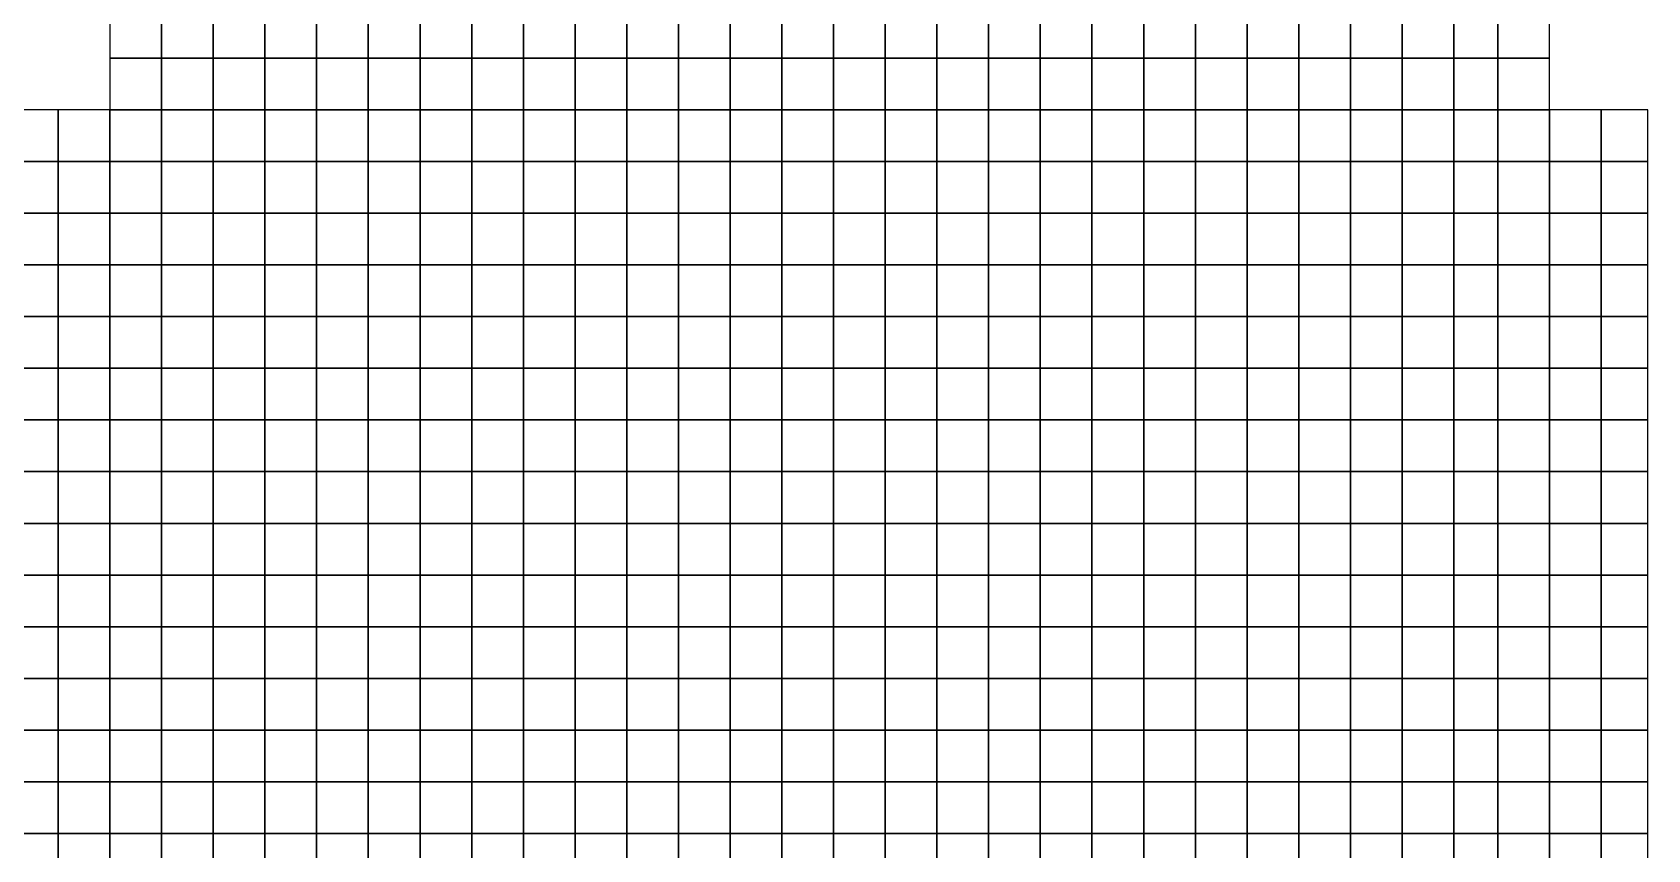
# Model space of a CAD drawing. Extents: x -2.8 to 74.5, y -0.2 to 18.4.
# Drawn here: x 66.37 to 72.62, y 2.94 to 6.1 of the extents above; entities that cross this region are included whole.
import ezdxf

# ---------------------------------------------------------------- set-up
doc = ezdxf.new("R2010")
doc.units = 0
doc.header["$MEASUREMENT"] = 0
doc.layers.add('layer_elements', color=7, linetype='Continuous')

msp = doc.modelspace()

# ---------------------------------------------------------------- linework, layer by layer
at = {"layer": 'layer_elements', "color": 171, "true_color": 0x8080ff}
for points in [[(66.67, 6), (66.87, 6, 0), (66.87, 6.2, 0), (66.67, 6.2)], [(66.87, 6, 0), (67.07, 6), (67.07, 6.2), (66.87, 6.2, 0)], [(67.07, 6), (67.27, 6), (67.27, 6.2), (67.07, 6.2)], [(67.27, 6), (67.47, 6), (67.47, 6.2), (67.27, 6.2)], [(67.47, 6), (67.67, 6), (67.67, 6.2), (67.47, 6.2)], [(67.67, 6), (67.87, 6), (67.87, 6.2), (67.67, 6.2)], [(67.87, 6), (68.07, 6), (68.07, 6.2), (67.87, 6.2)], [(68.07, 6), (68.27, 6), (68.27, 6.2), (68.07, 6.2)], [(68.27, 6), (68.47, 6), (68.47, 6.2), (68.27, 6.2)], [(68.47, 6), (68.67, 6), (68.67, 6.2), (68.47, 6.2)], [(68.67, 6), (68.87, 6), (68.87, 6.2), (68.67, 6.2)], [(68.87, 6), (69.07, 6), (69.07, 6.2), (68.87, 6.2)], [(69.07, 6), (69.27, 6), (69.27, 6.2), (69.07, 6.2)], [(69.27, 6), (69.47, 6), (69.47, 6.2), (69.27, 6.2)], [(69.47, 6), (69.67, 6), (69.67, 6.2), (69.47, 6.2)], [(69.67, 6), (69.87, 6), (69.87, 6.2), (69.67, 6.2)], [(69.87, 6), (70.07, 6), (70.07, 6.2), (69.87, 6.2)], [(70.07, 6), (70.27, 6), (70.27, 6.2), (70.07, 6.2)], [(70.27, 6), (70.47, 6), (70.47, 6.2), (70.27, 6.2)], [(70.47, 6), (70.67, 6), (70.67, 6.2), (70.47, 6.2)], [(70.67, 6), (70.87, 6), (70.87, 6.2), (70.67, 6.2)], [(70.87, 6), (71.07, 6), (71.07, 6.2), (70.87, 6.2)], [(71.07, 6), (71.27, 6), (71.27, 6.2), (71.07, 6.2)], [(71.27, 6), (71.47, 6), (71.47, 6.2), (71.27, 6.2)], [(66.67, 5.8), (66.87, 5.8, 0), (66.87, 6, 0), (66.67, 6)], [(66.87, 5.8, 0), (67.07, 5.8), (67.07, 6), (66.87, 6, 0)], [(67.07, 5.8), (67.27, 5.8), (67.27, 6), (67.07, 6)], [(67.27, 5.8), (67.47, 5.8), (67.47, 6), (67.27, 6)], [(67.47, 5.8), (67.67, 5.8), (67.67, 6), (67.47, 6)], [(67.67, 5.8), (67.87, 5.8), (67.87, 6), (67.67, 6)], [(67.87, 5.8), (68.07, 5.8), (68.07, 6), (67.87, 6)], [(68.07, 5.8), (68.27, 5.8), (68.27, 6), (68.07, 6)], [(68.27, 5.8), (68.47, 5.8), (68.47, 6), (68.27, 6)], [(68.47, 5.8), (68.67, 5.8), (68.67, 6), (68.47, 6)], [(68.67, 5.8), (68.87, 5.8), (68.87, 6), (68.67, 6)], [(68.87, 5.8), (69.07, 5.8), (69.07, 6), (68.87, 6)], [(69.07, 5.8), (69.27, 5.8), (69.27, 6), (69.07, 6)], [(69.27, 5.8), (69.47, 5.8), (69.47, 6), (69.27, 6)], [(69.47, 5.8), (69.67, 5.8), (69.67, 6), (69.47, 6)], [(69.67, 5.8), (69.87, 5.8), (69.87, 6), (69.67, 6)], [(69.87, 5.8), (70.07, 5.8), (70.07, 6), (69.87, 6)], [(70.07, 5.8), (70.27, 5.8), (70.27, 6), (70.07, 6)], [(70.27, 5.8), (70.47, 5.8), (70.47, 6), (70.27, 6)], [(70.47, 5.8), (70.67, 5.8), (70.67, 6), (70.47, 6)], [(70.67, 5.8), (70.87, 5.8), (70.87, 6), (70.67, 6)], [(70.87, 5.8), (71.07, 5.8), (71.07, 6), (70.87, 6)], [(71.07, 5.8), (71.27, 5.8), (71.27, 6), (71.07, 6)], [(71.27, 5.8), (71.47, 5.8), (71.47, 6), (71.27, 6)], [(67.07, 5.6), (67.27, 5.6), (67.27, 5.8), (67.07, 5.8)], [(67.27, 5.6), (67.47, 5.6), (67.47, 5.8), (67.27, 5.8)], [(67.47, 5.6), (67.67, 5.6), (67.67, 5.8), (67.47, 5.8)], [(67.67, 5.6), (67.87, 5.6), (67.87, 5.8), (67.67, 5.8)], [(67.87, 5.6), (68.07, 5.6), (68.07, 5.8), (67.87, 5.8)], [(68.07, 5.6), (68.27, 5.6), (68.27, 5.8), (68.07, 5.8)], [(68.27, 5.6), (68.47, 5.6), (68.47, 5.8), (68.27, 5.8)], [(68.47, 5.6), (68.67, 5.6), (68.67, 5.8), (68.47, 5.8)], [(68.67, 5.6), (68.87, 5.6), (68.87, 5.8), (68.67, 5.8)], [(68.87, 5.6), (69.07, 5.6), (69.07, 5.8), (68.87, 5.8)], [(69.07, 5.6), (69.27, 5.6), (69.27, 5.8), (69.07, 5.8)], [(69.27, 5.6), (69.47, 5.6), (69.47, 5.8), (69.27, 5.8)], [(69.47, 5.6), (69.67, 5.6), (69.67, 5.8), (69.47, 5.8)], [(69.67, 5.6), (69.87, 5.6), (69.87, 5.8), (69.67, 5.8)], [(69.87, 5.6), (70.07, 5.6), (70.07, 5.8), (69.87, 5.8)], [(70.07, 5.6), (70.27, 5.6), (70.27, 5.8), (70.07, 5.8)], [(70.27, 5.6), (70.47, 5.6), (70.47, 5.8), (70.27, 5.8)], [(70.47, 5.6), (70.67, 5.6), (70.67, 5.8), (70.47, 5.8)], [(70.67, 5.6), (70.87, 5.6), (70.87, 5.8), (70.67, 5.8)], [(70.87, 5.6), (71.07, 5.6), (71.07, 5.8), (70.87, 5.8)], [(71.07, 5.6), (71.27, 5.6), (71.27, 5.8), (71.07, 5.8)], [(71.27, 5.6), (71.47, 5.6), (71.47, 5.8), (71.27, 5.8)], [(72.44, 5.6), (72.62, 5.6), (72.62, 5.8), (72.44, 5.8)], [(66.47, 5.4), (66.67, 5.4), (66.67, 5.6), (66.47, 5.6)], [(67.07, 5.4), (67.27, 5.4), (67.27, 5.6), (67.07, 5.6)], [(67.27, 5.4), (67.47, 5.4), (67.47, 5.6), (67.27, 5.6)], [(67.47, 5.4), (67.67, 5.4), (67.67, 5.6), (67.47, 5.6)], [(67.67, 5.4), (67.87, 5.4), (67.87, 5.6), (67.67, 5.6)], [(67.87, 5.4), (68.07, 5.4), (68.07, 5.6), (67.87, 5.6)], [(68.07, 5.4), (68.27, 5.4), (68.27, 5.6), (68.07, 5.6)], [(68.27, 5.4), (68.47, 5.4), (68.47, 5.6), (68.27, 5.6)], [(68.47, 5.4), (68.67, 5.4), (68.67, 5.6), (68.47, 5.6)], [(68.67, 5.4), (68.87, 5.4), (68.87, 5.6), (68.67, 5.6)], [(68.87, 5.4), (69.07, 5.4), (69.07, 5.6), (68.87, 5.6)], [(69.07, 5.4), (69.27, 5.4), (69.27, 5.6), (69.07, 5.6)], [(69.27, 5.4), (69.47, 5.4), (69.47, 5.6), (69.27, 5.6)], [(69.47, 5.4), (69.67, 5.4), (69.67, 5.6), (69.47, 5.6)], [(69.67, 5.4), (69.87, 5.4), (69.87, 5.6), (69.67, 5.6)], [(69.87, 5.4), (70.07, 5.4), (70.07, 5.6), (69.87, 5.6)], [(70.07, 5.4), (70.27, 5.4), (70.27, 5.6), (70.07, 5.6)], [(70.27, 5.4), (70.47, 5.4), (70.47, 5.6), (70.27, 5.6)], [(70.47, 5.4), (70.67, 5.4), (70.67, 5.6), (70.47, 5.6)], [(70.67, 5.4), (70.87, 5.4), (70.87, 5.6), (70.67, 5.6)], [(70.87, 5.4), (71.07, 5.4), (71.07, 5.6), (70.87, 5.6)], [(71.07, 5.4), (71.27, 5.4), (71.27, 5.6), (71.07, 5.6)], [(71.27, 5.4), (71.47, 5.4), (71.47, 5.6), (71.27, 5.6)], [(72.44, 5.4), (72.62, 5.4), (72.62, 5.6), (72.44, 5.6)], [(66.47, 5.2), (66.67, 5.2), (66.67, 5.4), (66.47, 5.4)], [(66.67, 5.2), (66.87, 5.2), (66.87, 5.4), (66.67, 5.4)], [(67.07, 5.2), (67.27, 5.2), (67.27, 5.4), (67.07, 5.4)], [(67.27, 5.2), (67.47, 5.2), (67.47, 5.4), (67.27, 5.4)], [(67.47, 5.2), (67.67, 5.2), (67.67, 5.4), (67.47, 5.4)], [(67.67, 5.2), (67.87, 5.2), (67.87, 5.4), (67.67, 5.4)], [(67.87, 5.2), (68.07, 5.2), (68.07, 5.4), (67.87, 5.4)], [(68.07, 5.2), (68.27, 5.2), (68.27, 5.4), (68.07, 5.4)], [(68.27, 5.2), (68.47, 5.2), (68.47, 5.4), (68.27, 5.4)], [(68.47, 5.2), (68.67, 5.2), (68.67, 5.4), (68.47, 5.4)], [(68.67, 5.2), (68.87, 5.2), (68.87, 5.4), (68.67, 5.4)], [(68.87, 5.2), (69.07, 5.2), (69.07, 5.4), (68.87, 5.4)], [(69.07, 5.2), (69.27, 5.2), (69.27, 5.4), (69.07, 5.4)], [(69.27, 5.2), (69.47, 5.2), (69.47, 5.4), (69.27, 5.4)], [(69.47, 5.2), (69.67, 5.2), (69.67, 5.4), (69.47, 5.4)], [(69.67, 5.2), (69.87, 5.2), (69.87, 5.4), (69.67, 5.4)], [(69.87, 5.2), (70.07, 5.2), (70.07, 5.4), (69.87, 5.4)], [(70.07, 5.2), (70.27, 5.2), (70.27, 5.4), (70.07, 5.4)], [(70.27, 5.2), (70.47, 5.2), (70.47, 5.4), (70.27, 5.4)], [(70.47, 5.2), (70.67, 5.2), (70.67, 5.4), (70.47, 5.4)], [(70.67, 5.2), (70.87, 5.2), (70.87, 5.4), (70.67, 5.4)], [(70.87, 5.2), (71.07, 5.2), (71.07, 5.4), (70.87, 5.4)], [(71.07, 5.2), (71.27, 5.2), (71.27, 5.4), (71.07, 5.4)], [(71.27, 5.2), (71.47, 5.2), (71.47, 5.4), (71.27, 5.4)], [(72.44, 5.2), (72.62, 5.2), (72.62, 5.4), (72.44, 5.4)], [(66.47, 5), (66.67, 5), (66.67, 5.2), (66.47, 5.2)], [(66.67, 5), (66.87, 5), (66.87, 5.2), (66.67, 5.2)], [(66.87, 5), (67.07, 5), (67.07, 5.2), (66.87, 5.2)], [(67.07, 5), (67.27, 5), (67.27, 5.2), (67.07, 5.2)], [(67.27, 5), (67.47, 5), (67.47, 5.2), (67.27, 5.2)], [(67.47, 5), (67.67, 5), (67.67, 5.2), (67.47, 5.2)], [(67.67, 5), (67.87, 5), (67.87, 5.2), (67.67, 5.2)], [(67.87, 5), (68.07, 5), (68.07, 5.2), (67.87, 5.2)], [(68.07, 5), (68.27, 5), (68.27, 5.2), (68.07, 5.2)], [(68.27, 5), (68.47, 5), (68.47, 5.2), (68.27, 5.2)], [(68.47, 5), (68.67, 5), (68.67, 5.2), (68.47, 5.2)], [(68.67, 5), (68.87, 5), (68.87, 5.2), (68.67, 5.2)], [(68.87, 5), (69.07, 5), (69.07, 5.2), (68.87, 5.2)], [(69.07, 5), (69.27, 5), (69.27, 5.2), (69.07, 5.2)], [(69.27, 5), (69.47, 5), (69.47, 5.2), (69.27, 5.2)], [(69.47, 5), (69.67, 5), (69.67, 5.2), (69.47, 5.2)], [(69.67, 5), (69.87, 5), (69.87, 5.2), (69.67, 5.2)], [(69.87, 5), (70.07, 5), (70.07, 5.2), (69.87, 5.2)], [(70.07, 5), (70.27, 5), (70.27, 5.2), (70.07, 5.2)], [(70.27, 5), (70.47, 5), (70.47, 5.2), (70.27, 5.2)], [(70.47, 5), (70.67, 5), (70.67, 5.2), (70.47, 5.2)], [(70.67, 5), (70.87, 5), (70.87, 5.2), (70.67, 5.2)], [(70.87, 5), (71.07, 5), (71.07, 5.2), (70.87, 5.2)], [(71.07, 5), (71.27, 5), (71.27, 5.2), (71.07, 5.2)], [(71.27, 5), (71.47, 5), (71.47, 5.2), (71.27, 5.2)], [(71.47, 5), (71.67, 5), (71.67, 5.2), (71.47, 5.2)], [(72.24, 5), (72.44, 5), (72.44, 5.2), (72.24, 5.2)], [(72.44, 5), (72.62, 5), (72.62, 5.2), (72.44, 5.2)], [(66.47, 4.8), (66.67, 4.8), (66.67, 5), (66.47, 5)], [(66.67, 4.8), (66.87, 4.8), (66.87, 5), (66.67, 5)], [(66.87, 4.8), (67.07, 4.8), (67.07, 5), (66.87, 5)], [(67.07, 4.8), (67.27, 4.8), (67.27, 5), (67.07, 5)], [(67.27, 4.8), (67.47, 4.8), (67.47, 5), (67.27, 5)], [(67.47, 4.8), (67.67, 4.8), (67.67, 5), (67.47, 5)], [(67.67, 4.8), (67.87, 4.8), (67.87, 5), (67.67, 5)], [(67.87, 4.8), (68.07, 4.8), (68.07, 5), (67.87, 5)], [(68.07, 4.8), (68.27, 4.8), (68.27, 5), (68.07, 5)], [(68.27, 4.8), (68.47, 4.8), (68.47, 5), (68.27, 5)], [(68.47, 4.8), (68.67, 4.8), (68.67, 5), (68.47, 5)], [(68.67, 4.8), (68.87, 4.8), (68.87, 5), (68.67, 5)], [(68.87, 4.8), (69.07, 4.8), (69.07, 5), (68.87, 5)], [(69.07, 4.8), (69.27, 4.8), (69.27, 5), (69.07, 5)], [(69.27, 4.8), (69.47, 4.8), (69.47, 5), (69.27, 5)], [(69.47, 4.8), (69.67, 4.8), (69.67, 5), (69.47, 5)], [(69.67, 4.8), (69.87, 4.8), (69.87, 5), (69.67, 5)], [(69.87, 4.8), (70.07, 4.8), (70.07, 5), (69.87, 5)], [(70.07, 4.8), (70.27, 4.8), (70.27, 5), (70.07, 5)], [(70.27, 4.8), (70.47, 4.8), (70.47, 5), (70.27, 5)], [(70.47, 4.8), (70.67, 4.8), (70.67, 5), (70.47, 5)], [(70.67, 4.8), (70.87, 4.8), (70.87, 5), (70.67, 5)], [(70.87, 4.8), (71.07, 4.8), (71.07, 5), (70.87, 5)], [(71.07, 4.8), (71.27, 4.8), (71.27, 5), (71.07, 5)], [(71.27, 4.8), (71.47, 4.8), (71.47, 5), (71.27, 5)], [(71.47, 4.8), (71.67, 4.8), (71.67, 5), (71.47, 5)], [(71.67, 4.8), (71.87, 4.8), (71.87, 5), (71.67, 5)], [(71.87, 4.8), (72.04, 4.8), (72.04, 5), (71.87, 5)], [(72.04, 4.8), (72.24, 4.8), (72.24, 5), (72.04, 5)], [(72.24, 4.8), (72.44, 4.8), (72.44, 5), (72.24, 5)], [(72.44, 4.8), (72.62, 4.8), (72.62, 5), (72.44, 5)], [(66.27, 4.6), (66.47, 4.6), (66.47, 4.8), (66.27, 4.8)], [(66.47, 4.6), (66.67, 4.6), (66.67, 4.8), (66.47, 4.8)], [(66.67, 4.6), (66.87, 4.6), (66.87, 4.8), (66.67, 4.8)], [(66.87, 4.6), (67.07, 4.6), (67.07, 4.8), (66.87, 4.8)], [(67.07, 4.6), (67.27, 4.6), (67.27, 4.8), (67.07, 4.8)], [(67.27, 4.6), (67.47, 4.6), (67.47, 4.8), (67.27, 4.8)], [(67.47, 4.6), (67.67, 4.6), (67.67, 4.8), (67.47, 4.8)], [(67.67, 4.6), (67.87, 4.6), (67.87, 4.8), (67.67, 4.8)], [(67.87, 4.6), (68.07, 4.6), (68.07, 4.8), (67.87, 4.8)], [(68.07, 4.6), (68.27, 4.6), (68.27, 4.8), (68.07, 4.8)], [(68.27, 4.6), (68.47, 4.6), (68.47, 4.8), (68.27, 4.8)], [(68.47, 4.6), (68.67, 4.6), (68.67, 4.8), (68.47, 4.8)], [(68.67, 4.6), (68.87, 4.6), (68.87, 4.8), (68.67, 4.8)], [(68.87, 4.6), (69.07, 4.6), (69.07, 4.8), (68.87, 4.8)], [(69.07, 4.6), (69.27, 4.6), (69.27, 4.8), (69.07, 4.8)], [(69.27, 4.6), (69.47, 4.6), (69.47, 4.8), (69.27, 4.8)], [(69.47, 4.6), (69.67, 4.6), (69.67, 4.8), (69.47, 4.8)], [(69.67, 4.6), (69.87, 4.6), (69.87, 4.8), (69.67, 4.8)], [(69.87, 4.6), (70.07, 4.6), (70.07, 4.8), (69.87, 4.8)], [(70.07, 4.6), (70.27, 4.6), (70.27, 4.8), (70.07, 4.8)], [(70.27, 4.6), (70.47, 4.6), (70.47, 4.8), (70.27, 4.8)], [(70.47, 4.6), (70.67, 4.6), (70.67, 4.8), (70.47, 4.8)], [(70.67, 4.6), (70.87, 4.6), (70.87, 4.8), (70.67, 4.8)], [(70.87, 4.6), (71.07, 4.6), (71.07, 4.8), (70.87, 4.8)], [(71.07, 4.6), (71.27, 4.6), (71.27, 4.8), (71.07, 4.8)], [(71.27, 4.6), (71.47, 4.6), (71.47, 4.8), (71.27, 4.8)], [(71.47, 4.6), (71.67, 4.6), (71.67, 4.8), (71.47, 4.8)], [(71.67, 4.6), (71.87, 4.6), (71.87, 4.8), (71.67, 4.8)], [(71.87, 4.6), (72.04, 4.6), (72.04, 4.8), (71.87, 4.8)], [(72.04, 4.6), (72.24, 4.6), (72.24, 4.8), (72.04, 4.8)], [(72.24, 4.6), (72.44, 4.6), (72.44, 4.8), (72.24, 4.8)], [(72.44, 4.6), (72.62, 4.6), (72.62, 4.8), (72.44, 4.8)], [(66.27, 4.4), (66.47, 4.4), (66.47, 4.6), (66.27, 4.6)], [(66.47, 4.4), (66.67, 4.4), (66.67, 4.6), (66.47, 4.6)], [(66.67, 4.4), (66.87, 4.4), (66.87, 4.6), (66.67, 4.6)], [(66.87, 4.4), (67.07, 4.4), (67.07, 4.6), (66.87, 4.6)], [(67.07, 4.4), (67.27, 4.4), (67.27, 4.6), (67.07, 4.6)], [(67.27, 4.4), (67.47, 4.4), (67.47, 4.6), (67.27, 4.6)], [(67.47, 4.4), (67.67, 4.4), (67.67, 4.6), (67.47, 4.6)], [(67.67, 4.4), (67.87, 4.4), (67.87, 4.6), (67.67, 4.6)], [(67.87, 4.4), (68.07, 4.4), (68.07, 4.6), (67.87, 4.6)], [(68.07, 4.4), (68.27, 4.4), (68.27, 4.6), (68.07, 4.6)], [(68.27, 4.4), (68.47, 4.4), (68.47, 4.6), (68.27, 4.6)], [(68.47, 4.4), (68.67, 4.4), (68.67, 4.6), (68.47, 4.6)], [(68.67, 4.4), (68.87, 4.4), (68.87, 4.6), (68.67, 4.6)], [(68.87, 4.4), (69.07, 4.4), (69.07, 4.6), (68.87, 4.6)], [(69.07, 4.4), (69.27, 4.4), (69.27, 4.6), (69.07, 4.6)], [(69.27, 4.4), (69.47, 4.4), (69.47, 4.6), (69.27, 4.6)], [(69.47, 4.4), (69.67, 4.4), (69.67, 4.6), (69.47, 4.6)], [(69.67, 4.4), (69.87, 4.4), (69.87, 4.6), (69.67, 4.6)], [(69.87, 4.4), (70.07, 4.4), (70.07, 4.6), (69.87, 4.6)], [(70.07, 4.4), (70.27, 4.4), (70.27, 4.6), (70.07, 4.6)], [(70.27, 4.4), (70.47, 4.4), (70.47, 4.6), (70.27, 4.6)], [(70.47, 4.4), (70.67, 4.4), (70.67, 4.6), (70.47, 4.6)], [(70.67, 4.4), (70.87, 4.4), (70.87, 4.6), (70.67, 4.6)], [(70.87, 4.4), (71.07, 4.4), (71.07, 4.6), (70.87, 4.6)], [(71.07, 4.4), (71.27, 4.4), (71.27, 4.6), (71.07, 4.6)], [(71.27, 4.4), (71.47, 4.4), (71.47, 4.6), (71.27, 4.6)], [(71.47, 4.4), (71.67, 4.4), (71.67, 4.6), (71.47, 4.6)], [(71.67, 4.4), (71.87, 4.4), (71.87, 4.6), (71.67, 4.6)], [(71.87, 4.4), (72.04, 4.4), (72.04, 4.6), (71.87, 4.6)], [(72.04, 4.4), (72.24, 4.4), (72.24, 4.6), (72.04, 4.6)], [(72.24, 4.4), (72.44, 4.4), (72.44, 4.6), (72.24, 4.6)], [(72.44, 4.4), (72.62, 4.4), (72.62, 4.6), (72.44, 4.6)], [(66.27, 4.2), (66.47, 4.2), (66.47, 4.4), (66.27, 4.4)], [(66.47, 4.2), (66.67, 4.2), (66.67, 4.4), (66.47, 4.4)], [(66.67, 4.2), (66.87, 4.2), (66.87, 4.4), (66.67, 4.4)], [(66.87, 4.2), (67.07, 4.2), (67.07, 4.4), (66.87, 4.4)], [(67.07, 4.2), (67.27, 4.2), (67.27, 4.4), (67.07, 4.4)], [(67.27, 4.2), (67.47, 4.2), (67.47, 4.4), (67.27, 4.4)], [(67.47, 4.2), (67.67, 4.2), (67.67, 4.4), (67.47, 4.4)], [(67.67, 4.2), (67.87, 4.2), (67.87, 4.4), (67.67, 4.4)], [(67.87, 4.2), (68.07, 4.2), (68.07, 4.4), (67.87, 4.4)], [(68.07, 4.2), (68.27, 4.2), (68.27, 4.4), (68.07, 4.4)], [(68.27, 4.2), (68.47, 4.2), (68.47, 4.4), (68.27, 4.4)], [(68.47, 4.2), (68.67, 4.2), (68.67, 4.4), (68.47, 4.4)], [(68.67, 4.2), (68.87, 4.2), (68.87, 4.4), (68.67, 4.4)], [(68.87, 4.2), (69.07, 4.2), (69.07, 4.4), (68.87, 4.4)], [(69.07, 4.2), (69.27, 4.2), (69.27, 4.4), (69.07, 4.4)], [(69.27, 4.2), (69.47, 4.2), (69.47, 4.4), (69.27, 4.4)], [(69.47, 4.2), (69.67, 4.2), (69.67, 4.4), (69.47, 4.4)], [(69.67, 4.2), (69.87, 4.2), (69.87, 4.4), (69.67, 4.4)], [(69.87, 4.2), (70.07, 4.2), (70.07, 4.4), (69.87, 4.4)], [(70.07, 4.2), (70.27, 4.2), (70.27, 4.4), (70.07, 4.4)], [(70.27, 4.2), (70.47, 4.2), (70.47, 4.4), (70.27, 4.4)], [(70.47, 4.2), (70.67, 4.2), (70.67, 4.4), (70.47, 4.4)], [(70.67, 4.2), (70.87, 4.2), (70.87, 4.4), (70.67, 4.4)], [(70.87, 4.2), (71.07, 4.2), (71.07, 4.4), (70.87, 4.4)], [(71.07, 4.2), (71.27, 4.2), (71.27, 4.4), (71.07, 4.4)], [(71.27, 4.2), (71.47, 4.2), (71.47, 4.4), (71.27, 4.4)], [(71.47, 4.2), (71.67, 4.2), (71.67, 4.4), (71.47, 4.4)], [(71.67, 4.2), (71.87, 4.2), (71.87, 4.4), (71.67, 4.4)], [(71.87, 4.2), (72.04, 4.2), (72.04, 4.4), (71.87, 4.4)], [(72.04, 4.2), (72.24, 4.2), (72.24, 4.4), (72.04, 4.4)], [(72.24, 4.2), (72.44, 4.2), (72.44, 4.4), (72.24, 4.4)], [(72.44, 4.2), (72.62, 4.2), (72.62, 4.4), (72.44, 4.4)], [(66.27, 4), (66.47, 4), (66.47, 4.2), (66.27, 4.2)], [(66.47, 4), (66.67, 4), (66.67, 4.2), (66.47, 4.2)], [(66.67, 4), (66.87, 4), (66.87, 4.2), (66.67, 4.2)], [(66.87, 4), (67.07, 4), (67.07, 4.2), (66.87, 4.2)], [(67.07, 4), (67.27, 4), (67.27, 4.2), (67.07, 4.2)], [(67.27, 4), (67.47, 4), (67.47, 4.2), (67.27, 4.2)], [(67.47, 4), (67.67, 4), (67.67, 4.2), (67.47, 4.2)], [(67.67, 4), (67.87, 4), (67.87, 4.2), (67.67, 4.2)], [(67.87, 4), (68.07, 4), (68.07, 4.2), (67.87, 4.2)], [(68.07, 4), (68.27, 4), (68.27, 4.2), (68.07, 4.2)], [(68.27, 4), (68.47, 4), (68.47, 4.2), (68.27, 4.2)], [(68.47, 4), (68.67, 4), (68.67, 4.2), (68.47, 4.2)], [(68.67, 4), (68.87, 4), (68.87, 4.2), (68.67, 4.2)], [(68.87, 4), (69.07, 4), (69.07, 4.2), (68.87, 4.2)], [(69.07, 4), (69.27, 4), (69.27, 4.2), (69.07, 4.2)], [(69.27, 4), (69.47, 4), (69.47, 4.2), (69.27, 4.2)], [(69.47, 4), (69.67, 4), (69.67, 4.2), (69.47, 4.2)], [(69.67, 4), (69.87, 4), (69.87, 4.2), (69.67, 4.2)], [(69.87, 4), (70.07, 4), (70.07, 4.2), (69.87, 4.2)], [(70.07, 4), (70.27, 4), (70.27, 4.2), (70.07, 4.2)], [(70.27, 4), (70.47, 4), (70.47, 4.2), (70.27, 4.2)], [(70.47, 4), (70.67, 4), (70.67, 4.2), (70.47, 4.2)], [(70.67, 4), (70.87, 4), (70.87, 4.2), (70.67, 4.2)], [(70.87, 4), (71.07, 4), (71.07, 4.2), (70.87, 4.2)], [(71.07, 4), (71.27, 4), (71.27, 4.2), (71.07, 4.2)], [(71.27, 4), (71.47, 4), (71.47, 4.2), (71.27, 4.2)], [(71.47, 4), (71.67, 4), (71.67, 4.2), (71.47, 4.2)], [(71.67, 4), (71.87, 4), (71.87, 4.2), (71.67, 4.2)], [(71.87, 4), (72.04, 4), (72.04, 4.2), (71.87, 4.2)], [(72.04, 4), (72.24, 4), (72.24, 4.2), (72.04, 4.2)], [(72.24, 4), (72.44, 4), (72.44, 4.2), (72.24, 4.2)], [(72.44, 4), (72.62, 4), (72.62, 4.2), (72.44, 4.2)], [(66.27, 3.8), (66.47, 3.8), (66.47, 4), (66.27, 4)], [(66.47, 3.8), (66.67, 3.8), (66.67, 4), (66.47, 4)], [(66.67, 3.8), (66.87, 3.8), (66.87, 4), (66.67, 4)], [(66.87, 3.8), (67.07, 3.8), (67.07, 4), (66.87, 4)], [(67.07, 3.8), (67.27, 3.8), (67.27, 4), (67.07, 4)], [(67.27, 3.8), (67.47, 3.8), (67.47, 4), (67.27, 4)], [(67.47, 3.8), (67.67, 3.8), (67.67, 4), (67.47, 4)], [(67.67, 3.8), (67.87, 3.8), (67.87, 4), (67.67, 4)], [(67.87, 3.8), (68.07, 3.8), (68.07, 4), (67.87, 4)], [(68.07, 3.8), (68.27, 3.8), (68.27, 4), (68.07, 4)], [(68.27, 3.8), (68.47, 3.8), (68.47, 4), (68.27, 4)], [(68.47, 3.8), (68.67, 3.8), (68.67, 4), (68.47, 4)], [(68.67, 3.8), (68.87, 3.8), (68.87, 4), (68.67, 4)], [(68.87, 3.8), (69.07, 3.8), (69.07, 4), (68.87, 4)], [(69.07, 3.8), (69.27, 3.8), (69.27, 4), (69.07, 4)], [(69.27, 3.8), (69.47, 3.8), (69.47, 4), (69.27, 4)], [(69.47, 3.8), (69.67, 3.8), (69.67, 4), (69.47, 4)], [(69.67, 3.8), (69.87, 3.8), (69.87, 4), (69.67, 4)], [(69.87, 3.8), (70.07, 3.8), (70.07, 4), (69.87, 4)], [(70.07, 3.8), (70.27, 3.8), (70.27, 4), (70.07, 4)], [(70.27, 3.8), (70.47, 3.8), (70.47, 4), (70.27, 4)], [(70.47, 3.8), (70.67, 3.8), (70.67, 4), (70.47, 4)], [(70.67, 3.8), (70.87, 3.8), (70.87, 4), (70.67, 4)], [(70.87, 3.8), (71.07, 3.8), (71.07, 4), (70.87, 4)], [(71.07, 3.8), (71.27, 3.8), (71.27, 4), (71.07, 4)], [(71.27, 3.8), (71.47, 3.8), (71.47, 4), (71.27, 4)], [(71.47, 3.8), (71.67, 3.8), (71.67, 4), (71.47, 4)], [(71.67, 3.8), (71.87, 3.8), (71.87, 4), (71.67, 4)], [(71.87, 3.8), (72.04, 3.8), (72.04, 4), (71.87, 4)], [(72.04, 3.8), (72.24, 3.8), (72.24, 4), (72.04, 4)], [(72.24, 3.8), (72.44, 3.8), (72.44, 4), (72.24, 4)], [(72.44, 3.8), (72.62, 3.8), (72.62, 4), (72.44, 4)], [(66.27, 3.6), (66.47, 3.6), (66.47, 3.8), (66.27, 3.8)], [(66.47, 3.6), (66.67, 3.6), (66.67, 3.8), (66.47, 3.8)], [(66.67, 3.6), (66.87, 3.6), (66.87, 3.8), (66.67, 3.8)], [(66.87, 3.6), (67.07, 3.6), (67.07, 3.8), (66.87, 3.8)], [(67.07, 3.6), (67.27, 3.6), (67.27, 3.8), (67.07, 3.8)], [(67.27, 3.6), (67.47, 3.6), (67.47, 3.8), (67.27, 3.8)], [(67.47, 3.6), (67.67, 3.6), (67.67, 3.8), (67.47, 3.8)], [(67.67, 3.6), (67.87, 3.6), (67.87, 3.8), (67.67, 3.8)], [(67.87, 3.6), (68.07, 3.6), (68.07, 3.8), (67.87, 3.8)], [(68.07, 3.6), (68.27, 3.6), (68.27, 3.8), (68.07, 3.8)], [(68.27, 3.6), (68.47, 3.6), (68.47, 3.8), (68.27, 3.8)], [(68.47, 3.6), (68.67, 3.6), (68.67, 3.8), (68.47, 3.8)], [(68.67, 3.6), (68.87, 3.6), (68.87, 3.8), (68.67, 3.8)], [(68.87, 3.6), (69.07, 3.6), (69.07, 3.8), (68.87, 3.8)], [(69.07, 3.6), (69.27, 3.6), (69.27, 3.8), (69.07, 3.8)], [(69.27, 3.6), (69.47, 3.6), (69.47, 3.8), (69.27, 3.8)], [(69.47, 3.6), (69.67, 3.6), (69.67, 3.8), (69.47, 3.8)], [(69.67, 3.6), (69.87, 3.6), (69.87, 3.8), (69.67, 3.8)], [(69.87, 3.6), (70.07, 3.6), (70.07, 3.8), (69.87, 3.8)], [(70.07, 3.6), (70.27, 3.6), (70.27, 3.8), (70.07, 3.8)], [(70.27, 3.6), (70.47, 3.6), (70.47, 3.8), (70.27, 3.8)], [(70.47, 3.6), (70.67, 3.6), (70.67, 3.8), (70.47, 3.8)], [(70.67, 3.6), (70.87, 3.6), (70.87, 3.8), (70.67, 3.8)], [(70.87, 3.6), (71.07, 3.6), (71.07, 3.8), (70.87, 3.8)], [(71.07, 3.6), (71.27, 3.6), (71.27, 3.8), (71.07, 3.8)], [(71.27, 3.6), (71.47, 3.6), (71.47, 3.8), (71.27, 3.8)], [(71.47, 3.6), (71.67, 3.6), (71.67, 3.8), (71.47, 3.8)], [(71.67, 3.6), (71.87, 3.6), (71.87, 3.8), (71.67, 3.8)], [(71.87, 3.6), (72.04, 3.6), (72.04, 3.8), (71.87, 3.8)], [(72.04, 3.6), (72.24, 3.6), (72.24, 3.8), (72.04, 3.8)], [(72.24, 3.6), (72.44, 3.6), (72.44, 3.8), (72.24, 3.8)], [(72.44, 3.6), (72.62, 3.6), (72.62, 3.8), (72.44, 3.8)], [(66.27, 3.4), (66.47, 3.4), (66.47, 3.6), (66.27, 3.6)], [(66.47, 3.4), (66.67, 3.4), (66.67, 3.6), (66.47, 3.6)], [(66.67, 3.4), (66.87, 3.4), (66.87, 3.6), (66.67, 3.6)], [(66.87, 3.4), (67.07, 3.4), (67.07, 3.6), (66.87, 3.6)], [(67.07, 3.4), (67.27, 3.4), (67.27, 3.6), (67.07, 3.6)], [(67.27, 3.4), (67.47, 3.4), (67.47, 3.6), (67.27, 3.6)], [(67.47, 3.4), (67.67, 3.4), (67.67, 3.6), (67.47, 3.6)], [(67.67, 3.4), (67.87, 3.4), (67.87, 3.6), (67.67, 3.6)], [(67.87, 3.4), (68.07, 3.4), (68.07, 3.6), (67.87, 3.6)], [(68.07, 3.4), (68.27, 3.4), (68.27, 3.6), (68.07, 3.6)], [(68.27, 3.4), (68.47, 3.4), (68.47, 3.6), (68.27, 3.6)], [(68.47, 3.4), (68.67, 3.4), (68.67, 3.6), (68.47, 3.6)], [(68.67, 3.4), (68.87, 3.4), (68.87, 3.6), (68.67, 3.6)], [(68.87, 3.4), (69.07, 3.4), (69.07, 3.6), (68.87, 3.6)], [(69.07, 3.4), (69.27, 3.4), (69.27, 3.6), (69.07, 3.6)], [(69.27, 3.4), (69.47, 3.4), (69.47, 3.6), (69.27, 3.6)], [(69.47, 3.4), (69.67, 3.4), (69.67, 3.6), (69.47, 3.6)], [(69.67, 3.4), (69.87, 3.4), (69.87, 3.6), (69.67, 3.6)], [(69.87, 3.4), (70.07, 3.4), (70.07, 3.6), (69.87, 3.6)], [(70.07, 3.4), (70.27, 3.4), (70.27, 3.6), (70.07, 3.6)], [(70.27, 3.4), (70.47, 3.4), (70.47, 3.6), (70.27, 3.6)], [(70.47, 3.4), (70.67, 3.4), (70.67, 3.6), (70.47, 3.6)], [(70.67, 3.4), (70.87, 3.4), (70.87, 3.6), (70.67, 3.6)], [(70.87, 3.4), (71.07, 3.4), (71.07, 3.6), (70.87, 3.6)], [(71.07, 3.4), (71.27, 3.4), (71.27, 3.6), (71.07, 3.6)], [(71.27, 3.4), (71.47, 3.4), (71.47, 3.6), (71.27, 3.6)], [(71.47, 3.4), (71.67, 3.4), (71.67, 3.6), (71.47, 3.6)], [(71.67, 3.4), (71.87, 3.4), (71.87, 3.6), (71.67, 3.6)], [(71.87, 3.4), (72.04, 3.4), (72.04, 3.6), (71.87, 3.6)], [(72.04, 3.4), (72.24, 3.4), (72.24, 3.6), (72.04, 3.6)], [(72.24, 3.4), (72.44, 3.4), (72.44, 3.6), (72.24, 3.6)], [(72.44, 3.4), (72.62, 3.4), (72.62, 3.6), (72.44, 3.6)], [(66.27, 3.2), (66.47, 3.2), (66.47, 3.4), (66.27, 3.4)], [(66.47, 3.2), (66.67, 3.2), (66.67, 3.4), (66.47, 3.4)], [(66.67, 3.2), (66.87, 3.2), (66.87, 3.4), (66.67, 3.4)], [(66.87, 3.2), (67.07, 3.2), (67.07, 3.4), (66.87, 3.4)], [(67.07, 3.2), (67.27, 3.2), (67.27, 3.4), (67.07, 3.4)], [(67.27, 3.2), (67.47, 3.2), (67.47, 3.4), (67.27, 3.4)], [(67.47, 3.2), (67.67, 3.2), (67.67, 3.4), (67.47, 3.4)], [(67.67, 3.2), (67.87, 3.2), (67.87, 3.4), (67.67, 3.4)], [(67.87, 3.2), (68.07, 3.2), (68.07, 3.4), (67.87, 3.4)], [(68.07, 3.2), (68.27, 3.2), (68.27, 3.4), (68.07, 3.4)], [(68.27, 3.2), (68.47, 3.2), (68.47, 3.4), (68.27, 3.4)], [(68.47, 3.2), (68.67, 3.2), (68.67, 3.4), (68.47, 3.4)], [(68.67, 3.2), (68.87, 3.2), (68.87, 3.4), (68.67, 3.4)], [(68.87, 3.2), (69.07, 3.2), (69.07, 3.4), (68.87, 3.4)], [(69.07, 3.2), (69.27, 3.2), (69.27, 3.4), (69.07, 3.4)], [(69.27, 3.2), (69.47, 3.2), (69.47, 3.4), (69.27, 3.4)], [(69.47, 3.2), (69.67, 3.2), (69.67, 3.4), (69.47, 3.4)], [(69.67, 3.2), (69.87, 3.2), (69.87, 3.4), (69.67, 3.4)], [(69.87, 3.2), (70.07, 3.2), (70.07, 3.4), (69.87, 3.4)], [(70.07, 3.2), (70.27, 3.2), (70.27, 3.4), (70.07, 3.4)], [(70.27, 3.2), (70.47, 3.2), (70.47, 3.4), (70.27, 3.4)], [(70.47, 3.2), (70.67, 3.2), (70.67, 3.4), (70.47, 3.4)], [(70.67, 3.2), (70.87, 3.2), (70.87, 3.4), (70.67, 3.4)], [(70.87, 3.2), (71.07, 3.2), (71.07, 3.4), (70.87, 3.4)], [(71.07, 3.2), (71.27, 3.2), (71.27, 3.4), (71.07, 3.4)], [(71.27, 3.2), (71.47, 3.2), (71.47, 3.4), (71.27, 3.4)], [(71.47, 3.2), (71.67, 3.2), (71.67, 3.4), (71.47, 3.4)], [(71.67, 3.2), (71.87, 3.2), (71.87, 3.4), (71.67, 3.4)], [(71.87, 3.2), (72.04, 3.2), (72.04, 3.4), (71.87, 3.4)], [(72.04, 3.2), (72.24, 3.2), (72.24, 3.4), (72.04, 3.4)], [(72.24, 3.2), (72.44, 3.2), (72.44, 3.4), (72.24, 3.4)], [(72.44, 3.2), (72.62, 3.2), (72.62, 3.4), (72.44, 3.4)], [(66.27, 3), (66.47, 3), (66.47, 3.2), (66.27, 3.2)], [(66.47, 3), (66.67, 3), (66.67, 3.2), (66.47, 3.2)], [(66.67, 3), (66.87, 3), (66.87, 3.2), (66.67, 3.2)], [(66.87, 3), (67.07, 3), (67.07, 3.2), (66.87, 3.2)], [(67.07, 3), (67.27, 3), (67.27, 3.2), (67.07, 3.2)], [(67.27, 3), (67.47, 3), (67.47, 3.2), (67.27, 3.2)], [(67.47, 3), (67.67, 3), (67.67, 3.2), (67.47, 3.2)], [(67.67, 3), (67.87, 3), (67.87, 3.2), (67.67, 3.2)], [(67.87, 3), (68.07, 3), (68.07, 3.2), (67.87, 3.2)], [(68.07, 3), (68.27, 3), (68.27, 3.2), (68.07, 3.2)], [(68.27, 3), (68.47, 3), (68.47, 3.2), (68.27, 3.2)], [(68.47, 3), (68.67, 3), (68.67, 3.2), (68.47, 3.2)], [(68.67, 3), (68.87, 3), (68.87, 3.2), (68.67, 3.2)], [(68.87, 3), (69.07, 3), (69.07, 3.2), (68.87, 3.2)], [(69.07, 3), (69.27, 3), (69.27, 3.2), (69.07, 3.2)], [(69.27, 3), (69.47, 3), (69.47, 3.2), (69.27, 3.2)], [(69.47, 3), (69.67, 3), (69.67, 3.2), (69.47, 3.2)], [(69.67, 3), (69.87, 3), (69.87, 3.2), (69.67, 3.2)], [(69.87, 3), (70.07, 3), (70.07, 3.2), (69.87, 3.2)], [(70.07, 3), (70.27, 3), (70.27, 3.2), (70.07, 3.2)], [(70.27, 3), (70.47, 3), (70.47, 3.2), (70.27, 3.2)], [(70.47, 3), (70.67, 3), (70.67, 3.2), (70.47, 3.2)], [(70.67, 3), (70.87, 3), (70.87, 3.2), (70.67, 3.2)], [(70.87, 3), (71.07, 3), (71.07, 3.2), (70.87, 3.2)], [(71.07, 3), (71.27, 3), (71.27, 3.2), (71.07, 3.2)], [(71.27, 3), (71.47, 3), (71.47, 3.2), (71.27, 3.2)], [(71.47, 3), (71.67, 3), (71.67, 3.2), (71.47, 3.2)], [(71.67, 3), (71.87, 3), (71.87, 3.2), (71.67, 3.2)], [(71.87, 3), (72.04, 3), (72.04, 3.2), (71.87, 3.2)], [(72.04, 3), (72.24, 3), (72.24, 3.2), (72.04, 3.2)], [(72.24, 3), (72.44, 3), (72.44, 3.2), (72.24, 3.2)], [(72.44, 3), (72.62, 3), (72.62, 3.2), (72.44, 3.2)], [(66.27, 2.8), (66.47, 2.8), (66.47, 3), (66.27, 3)], [(66.47, 2.8), (66.67, 2.8), (66.67, 3), (66.47, 3)], [(66.67, 2.8), (66.87, 2.8), (66.87, 3), (66.67, 3)], [(66.87, 2.8), (67.07, 2.8), (67.07, 3), (66.87, 3)], [(67.07, 2.8), (67.27, 2.8), (67.27, 3), (67.07, 3)], [(67.27, 2.8), (67.47, 2.8), (67.47, 3), (67.27, 3)], [(67.47, 2.8), (67.67, 2.8), (67.67, 3), (67.47, 3)], [(67.67, 2.8), (67.87, 2.8), (67.87, 3), (67.67, 3)], [(67.87, 2.8), (68.07, 2.8), (68.07, 3), (67.87, 3)], [(68.07, 2.8), (68.27, 2.8), (68.27, 3), (68.07, 3)], [(68.27, 2.8), (68.47, 2.8), (68.47, 3), (68.27, 3)], [(68.47, 2.8), (68.67, 2.8), (68.67, 3), (68.47, 3)], [(68.67, 2.8), (68.87, 2.8), (68.87, 3), (68.67, 3)], [(68.87, 2.8), (69.07, 2.8), (69.07, 3), (68.87, 3)], [(69.07, 2.8), (69.27, 2.8), (69.27, 3), (69.07, 3)], [(69.27, 2.8), (69.47, 2.8), (69.47, 3), (69.27, 3)], [(69.47, 2.8), (69.67, 2.8), (69.67, 3), (69.47, 3)], [(69.67, 2.8), (69.87, 2.8), (69.87, 3), (69.67, 3)], [(69.87, 2.8), (70.07, 2.8), (70.07, 3), (69.87, 3)], [(70.07, 2.8), (70.27, 2.8), (70.27, 3), (70.07, 3)], [(70.27, 2.8), (70.47, 2.8), (70.47, 3), (70.27, 3)], [(70.47, 2.8), (70.67, 2.8), (70.67, 3), (70.47, 3)], [(70.67, 2.8), (70.87, 2.8), (70.87, 3), (70.67, 3)], [(70.87, 2.8), (71.07, 2.8), (71.07, 3), (70.87, 3)], [(71.07, 2.8), (71.27, 2.8), (71.27, 3), (71.07, 3)], [(71.27, 2.8), (71.47, 2.8), (71.47, 3), (71.27, 3)], [(71.47, 2.8), (71.67, 2.8), (71.67, 3), (71.47, 3)], [(71.67, 2.8), (71.87, 2.8), (71.87, 3), (71.67, 3)], [(71.87, 2.8), (72.04, 2.8), (72.04, 3), (71.87, 3)], [(72.04, 2.8), (72.24, 2.8), (72.24, 3), (72.04, 3)], [(72.24, 2.8), (72.44, 2.8), (72.44, 3), (72.24, 3)], [(72.44, 2.8), (72.62, 2.8), (72.62, 3), (72.44, 3)]]:
    msp.add_3dface(points, dxfattribs=at)
at = {"layer": 'layer_elements', "color": 51, "true_color": 0xffff73}
for points in [[(71.47, 6), (71.67, 6), (71.67, 6.2), (71.47, 6.2)], [(72.04, 6, 0), (72.24, 6), (72.24, 6.2), (72.04, 6.2, 0)], [(71.47, 5.8), (71.67, 5.8), (71.67, 6), (71.47, 6)], [(66.27, 5.6, 0), (66.47, 5.6), (66.47, 5.8), (66.27, 5.8)], [(66.47, 5.6), (66.67, 5.6), (66.67, 5.8), (66.47, 5.8)], [(66.67, 5.6), (66.87, 5.6, 0), (66.87, 5.8, 0), (66.67, 5.8)], [(66.87, 5.6, 0), (67.07, 5.6), (67.07, 5.8), (66.87, 5.8, 0)], [(71.47, 5.6), (71.67, 5.6), (71.67, 5.8), (71.47, 5.8)], [(72.24, 5.6, 0), (72.44, 5.6), (72.44, 5.8), (72.24, 5.8)], [(66.27, 5.4), (66.47, 5.4), (66.47, 5.6), (66.27, 5.6, 0)], [(66.67, 5.4), (66.87, 5.4), (66.87, 5.6, 0), (66.67, 5.6)], [(66.87, 5.4), (67.07, 5.4), (67.07, 5.6), (66.87, 5.6, 0)], [(71.47, 5.4), (71.67, 5.4), (71.67, 5.6), (71.47, 5.6)], [(72.24, 5.4), (72.44, 5.4), (72.44, 5.6), (72.24, 5.6, 0)], [(66.27, 5.2), (66.47, 5.2), (66.47, 5.4), (66.27, 5.4)], [(66.87, 5.2), (67.07, 5.2), (67.07, 5.4), (66.87, 5.4)], [(71.47, 5.2), (71.67, 5.2), (71.67, 5.4), (71.47, 5.4)], [(71.67, 5.2), (71.87, 5.2), (71.87, 5.4), (71.67, 5.4)], [(71.87, 5.2), (72.04, 5.2), (72.04, 5.4), (71.87, 5.4)], [(72.04, 5.2), (72.24, 5.2), (72.24, 5.4), (72.04, 5.4)], [(72.24, 5.2), (72.44, 5.2), (72.44, 5.4), (72.24, 5.4)], [(66.27, 5), (66.47, 5), (66.47, 5.2), (66.27, 5.2)], [(71.67, 5), (71.87, 5), (71.87, 5.2), (71.67, 5.2)], [(71.87, 5), (72.04, 5), (72.04, 5.2), (71.87, 5.2)], [(72.04, 5), (72.24, 5), (72.24, 5.2), (72.04, 5.2)], [(66.27, 4.8), (66.47, 4.8), (66.47, 5), (66.27, 5)]]:
    msp.add_3dface(points, dxfattribs=at)
at = {"layer": 'layer_elements', "color": 40, "true_color": 0xffdc37}
for points in [[(71.67, 6), (71.87, 6), (71.87, 6.2), (71.67, 6.2)], [(71.87, 6), (72.04, 6, 0), (72.04, 6.2, 0), (71.87, 6.2)], [(71.67, 5.8), (71.87, 5.8), (71.87, 6), (71.67, 6)], [(71.87, 5.8), (72.04, 5.8, 0), (72.04, 6, 0), (71.87, 6)], [(72.04, 5.8, 0), (72.24, 5.8), (72.24, 6), (72.04, 6, 0)], [(71.67, 5.6), (71.87, 5.6), (71.87, 5.8), (71.67, 5.8)], [(71.67, 5.4), (71.87, 5.4), (71.87, 5.6), (71.67, 5.6)], [(72.04, 5.4), (72.24, 5.4), (72.24, 5.6, 0), (72.04, 5.6)]]:
    msp.add_3dface(points, dxfattribs=at)
at = {"layer": 'layer_elements', "color": 40, "true_color": 0xffa41c}
for points in [[(71.87, 5.6), (72.04, 5.6), (72.04, 5.8, 0), (71.87, 5.8)], [(72.04, 5.6), (72.24, 5.6, 0), (72.24, 5.8), (72.04, 5.8, 0)], [(71.87, 5.4), (72.04, 5.4), (72.04, 5.6), (71.87, 5.6)]]:
    msp.add_3dface(points, dxfattribs=at)

doc.saveas('drawing.dxf')
